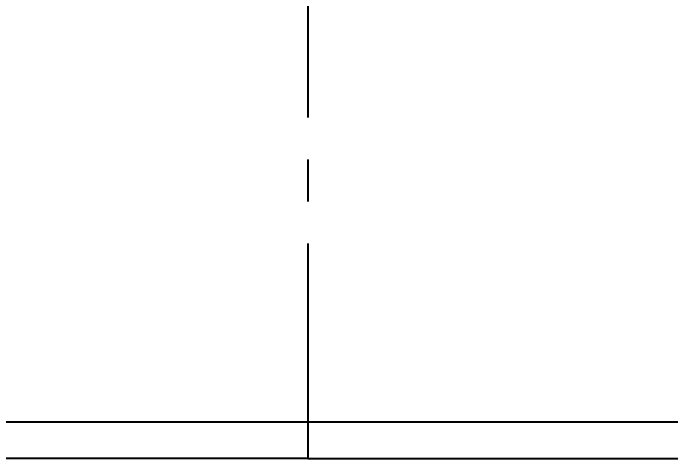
# Model space of a CAD drawing. Header units: millimetres. Extents: x 8 to 586, y 8 to 412.
# Drawn here: x 67.89 to 107.77, y 194.05 to 221.04 of the extents above; entities that cross this region are included whole.
import ezdxf

# ---------------------------------------------------------------- set-up
doc = ezdxf.new("R2010")
doc.units = ezdxf.units.MM
doc.linetypes.add('CENTERX2', pattern=[20.32, 12.7, -2.54, 2.54, -2.54])
for name, color, linetype in [('CENTERLINE', 4, 'CENTERX2'), ('DETAIL', 3, 'Continuous'), ('DIMENSIONS', 2, 'Continuous')]:
    doc.layers.add(name, color=color, linetype=linetype)
doc.styles.add('SLDTEXTSTYLE0', font='TXT', dxfattribs={"width": 0.75})
doc.dimstyles.new('SLDDIMSTYLE6', dxfattribs={"dimtxt": 3.5, "dimasz": 2, "dimexe": 0, "dimexo": 0.0625, "dimgap": 0.875, "dimtad": 1, "dimrnd": 1e-09, "dimzin": 12, "dimdsep": 46, "dimtxsty": 'SLDTEXTSTYLE0', "dimsah": 1, "dimcen": 0.09, "dimadec": 0, "dimazin": 3, "dimtfac": 1, "dimtofl": 0, "dimtmove": 0, "dimatfit": 3, "dimfxl": 0, "dimfrac": 2, "dimtolj": 1, "dimtzin": 12, "dimarcsym": 0})

# ---------------------------------------------------------------- blocks, each defined once
blk = doc.blocks.new('_D_49')
at = {"layer": 'DIMENSIONS'}
for p, q in [((85.013, 302.252), (24.843, 302.252)), ((26.843, 302.252), (26.843, 163.572)), ((50.731, 163.572), (24.843, 163.572))]:
    blk.add_line(p, q, dxfattribs=at)
for points in [[(26.843, 302.252), (26.343, 300.252), (27.343, 300.252)], [(26.843, 163.572), (27.343, 165.572), (26.343, 165.572)]]:
    blk.add_solid(points, dxfattribs=at)
at = {"layer": 'DIMENSIONS', "insert": (22.331, 225.801), "char_height": 3.5, "attachment_point": 1, "rotation": 90, "style": 'SLDTEXTSTYLE0'}
blk.add_mtext('138,68', dxfattribs=at)

msp = doc.modelspace()

# ---------------------------------------------------------------- linework, layer by layer
at = {"layer": 'CENTERLINE'}
msp.add_line((85.74983, 389.97839), (85.74983, 154.93955), dxfattribs=at)
at = {"layer": 'DETAIL'}
for p, q in [((85.74983, 196.27238), (85.74983, 195.17238)), ((85.74983, 195.17238), (85.74983, 194.07238)), ((85.74983, 194.07238), (61.0911, 194.07238)), ((85.74983, 194.07238), (110.40856, 194.07238))]:
    msp.add_line(p, q, dxfattribs=at)
for points in [[(85.74983, 196.27238), (83.44109, 196.27238), (81.1324, 196.27238), (76.60364, 196.27238), (74.38367, 196.27238), (70.11767, 196.27238), (68.07174, 196.27238), (64.23244, 196.27238), (62.43917, 196.27238), (59.17411, 196.27238), (57.70241, 196.27238), (55.13707, 196.27238), (54.0435, 196.27238), (52.27646, 196.27238), (51.60304, 196.27238), (50.70222, 196.27238), (50.47483, 196.27238), (50.47483, 196.27238)], [(121.02483, 196.27238), (121.02483, 196.27238), (120.79745, 196.27238), (119.89662, 196.27238), (119.2232, 196.27238), (117.45616, 196.27238), (116.36259, 196.27238), (113.79725, 196.27238), (112.32555, 196.27238), (109.0605, 196.27238), (107.26722, 196.27238), (103.42792, 196.27238), (101.38199, 196.27238), (97.11599, 196.27238), (94.89602, 196.27238), (90.36726, 196.27238), (88.05858, 196.27238), (85.74983, 196.27238)]]:
    msp.add_open_spline(points, degree=3, knots=[0, 0, 0, 0, 0.125, 0.125, 0.25, 0.25, 0.375, 0.375, 0.5, 0.5, 0.625, 0.625, 0.75, 0.75, 0.875, 0.875, 1, 1, 1, 1], dxfattribs=at)

# ---------------------------------------------------------------- dimensions: what is measured, and where the dimension line sits
at = {"layer": 'DIMENSIONS'}
dim = msp.add_linear_dim(base=(26.84317, 163.57238), p1=(86.01315, 302.25225), p2=(51.73101, 163.57238), angle=90, dimstyle='SLDDIMSTYLE6', dxfattribs=at)
dim.commit()
dim.dimension.update_dxf_attribs({"geometry": '_D_49', "text_midpoint": (26.84317, 232.91232), "dimtype": 160})

doc.saveas('drawing.dxf')
